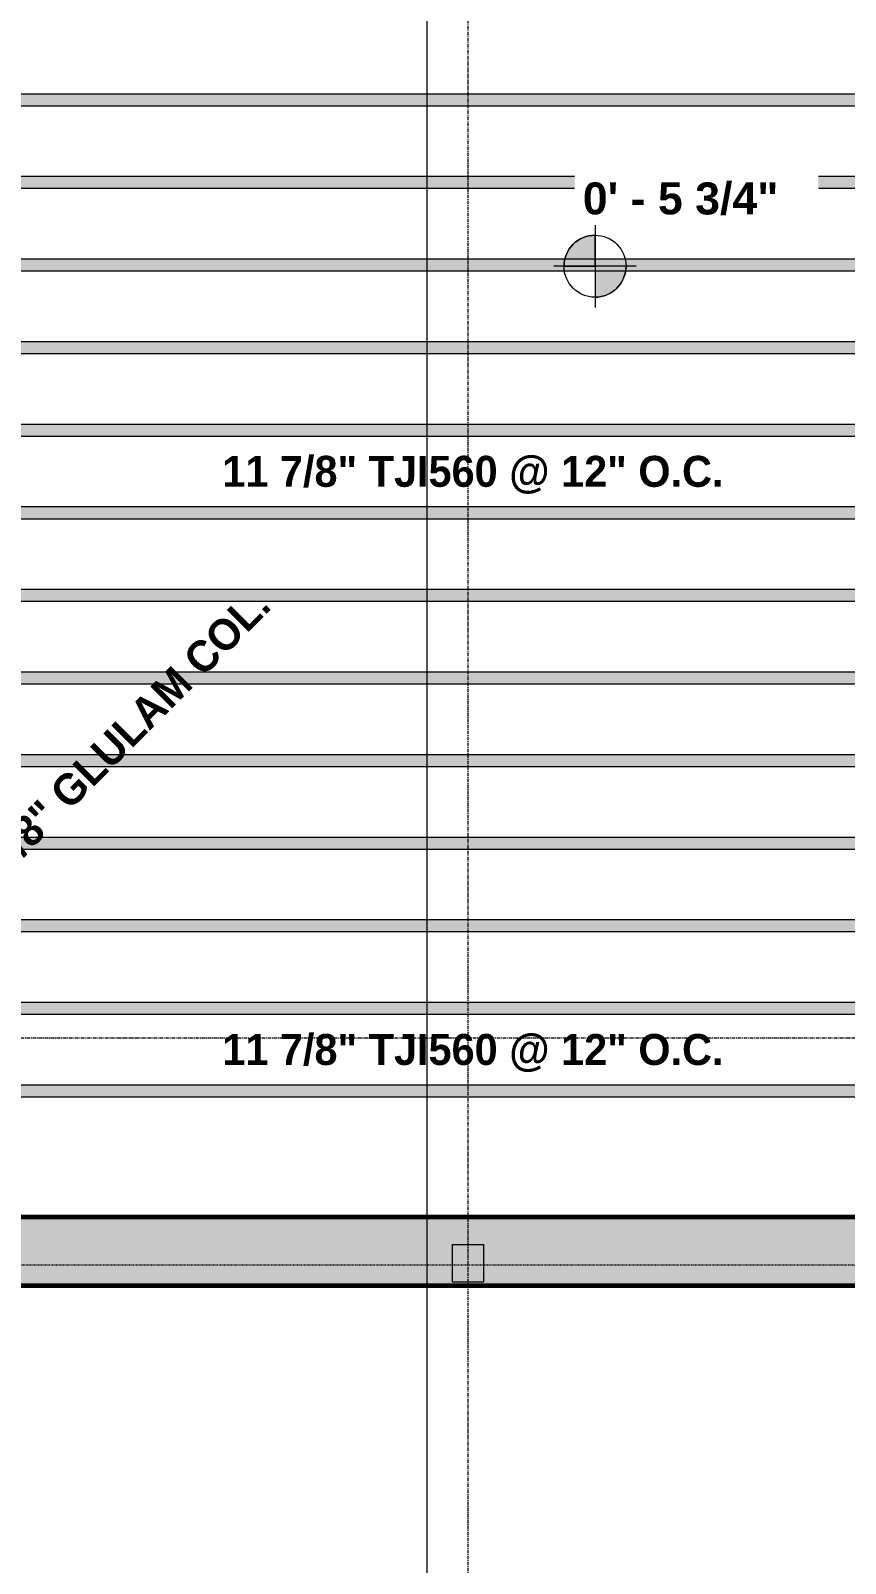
# Model space of a CAD drawing. Header units: inches. Extents: x -3252 to -1813, y 8136 to 9007.
# Drawn here: x -2591.1 to -2472.8, y 8358.2 to 8580.9 of the extents above; entities that cross this region are included whole.
import ezdxf

# ---------------------------------------------------------------- set-up
doc = ezdxf.new("R2010")
doc.units = ezdxf.units.IN
doc.header["$MEASUREMENT"] = 0
doc.linetypes.add('Dash 1_16_', pattern=[0.12499999999999999, 0.06249999999999999, -0.06249999999999999])
doc.linetypes.add('Grid Line 1_2_', pattern=[0.8749999999999999, 0.4999999999999999, -0.125, 0.125, -0.125])
for name, color, linetype, lineweight in [('A-DETL-1', 90, 'Dash 1_16_', 9), ('G-ANNO-DIMS', 111, 'Continuous', 9), ('G-ANNO-SYMB', 111, 'Continuous', 9), ('S-BEAM', 12, 'Continuous', 9), ('S-BEAM-1', 143, 'Continuous', 9), ('S-BEAM-IDEN', 2, 'Continuous', 9), ('S-COLS', 52, 'Continuous', 9), ('S-COLS-IDEN', 171, 'Continuous', 9), ('S-FNDN-3', 32, 'Continuous', 60), ('S-GRID-1', 1, 'Grid Line 1_2_', 9)]:
    doc.layers.add(name, color=color, linetype=linetype, lineweight=lineweight)
doc.layers.add('S-FNDN-1', color=32, linetype='Continuous', lineweight=18, transparency=0.4)
doc.styles.add('Arial_B', font='arialbd.ttf', dxfattribs={"height": 4.642857142857141})
doc.styles.add('Century Gothic_B', font='GOTHICB.TTF', dxfattribs={"height": 4.499999999999999})

# ---------------------------------------------------------------- blocks, each defined once
blk = doc.blocks.new('Plywood Web Joist - 11 7_8_ TJI560 _ 12_ O_C_-V9-FRAMING - 1ST FLOOR')
at = {"layer": 'S-BEAM-1'}
h = blk.add_hatch(color=256, dxfattribs=at)
h.paths.add_polyline_path([(-52.81250000010544, -0.8749999999904218), (135.1874999999602, -0.8749999999900807), (135.1874999999602, -0.819572372680568), (139.3124999999607, -0.819572372680568), (139.3124999999607, 0.8750000000103738), (-52.81250000010544, 0.8750000000100328)], flags=0)
h.paths.add_polyline_path([(-58.06250000010842, -0.8749999999904218), (-58.06250000010842, 0.8750000000100328), (-138.4374999999695, 0.8750000000099475), (-138.4374999999695, -0.874999999990507), (-68.52155714574307, -0.8749999999904218)], flags=0)
at = {"layer": 'S-BEAM'}
for p, q in [((-52.81250000010368, 0.8749999999999303), (139.3124999999645, 0.8749999999999303)), ((-52.81250000010382, -0.8750000000000687), (135.1874999999634, -0.8750000000000687))]:
    blk.add_line(p, q, dxfattribs=at)
blk = doc.blocks.new('Plywood Web Joist - 11 7_8_ TJI560 _ 12_ O_C_-V10-FRAMING - 1ST FLOOR')
at = {"layer": 'S-BEAM-1'}
h = blk.add_hatch(color=256, dxfattribs=at)
h.paths.add_polyline_path([(-68.52155714574376, -0.8749999999899102), (-58.0625000001091, -0.8749999999899102), (-58.0625000001091, 0.8750000000105443), (-138.4374999999673, 0.8750000000104591), (-138.4374999999673, -0.8749999999899954)], flags=0)
h.paths.add_polyline_path([(135.1874999999596, -0.8749999999895691), (135.1874999999596, 0.8750000000108854), (-52.81250000010612, 0.8750000000105443), (-52.81250000010612, -0.8749999999899102), (4.129531254379628, -0.8749999999897397)], flags=0)
at = {"layer": 'S-BEAM'}
for p, q in [((-52.81250000010497, 0.8749999999999303), (135.1874999999623, 0.8749999999999303)), ((-52.81250000010512, -0.8750000000000687), (135.1874999999623, -0.8750000000000687))]:
    blk.add_line(p, q, dxfattribs=at)
blk = doc.blocks.new('Plywood Web Joist - 11 7_8_ TJI560 _ 12_ O_C_-V11-FRAMING - 1ST FLOOR')
at = {"layer": 'S-BEAM-1'}
h = blk.add_hatch(color=256, dxfattribs=at)
h.paths.add_polyline_path([(-68.52155714574504, -0.8749999999904218), (-61.18750000004496, -0.8749999999904218), (-61.18750000004496, 0.875000000010118), (-138.4374999999685, 0.8750000000100328), (-138.4374999999685, -0.874999999990507)], flags=0)
h.paths.add_polyline_path([(135.1874999999584, -0.8749999999900807), (135.1874999999584, 0.8750000000104591), (-51.18750000003879, 0.875000000010118), (-51.18750000003879, -0.8749999999904218), (4.129531254378434, -0.8749999999902512)], flags=0)
at = {"layer": 'S-BEAM'}
for p, q in [((-51.18750000004129, 0.8749999999999303), (135.1874999999611, 0.8749999999999303)), ((-51.18750000004129, -0.8750000000000687), (135.1874999999611, -0.8750000000000687))]:
    blk.add_line(p, q, dxfattribs=at)
blk = doc.blocks.new('Plywood Web Joist - 11 7_8_ TJI560 _ 12_ O_C_-V12-FRAMING - 1ST FLOOR')
at = {"layer": 'S-BEAM-1'}
h = blk.add_hatch(color=256, dxfattribs=at)
h.paths.add_polyline_path([(4.12953125437707, -0.8749999999911892), (139.3124999999609, -0.8749999999910186), (139.3124999999609, 0.8750000000094359), (-51.18750000004007, 0.8750000000090948), (-51.18750000004007, -0.8749999999913597)], flags=0)
h.paths.add_polyline_path([(-138.4374999999683, -0.874999999991445), (-61.18750000004624, -0.8749999999913597), (-61.18750000004624, 0.8750000000090948), (-138.4374999999683, 0.8750000000090096)], flags=0)
at = {"layer": 'S-BEAM'}
for p, q in [((-51.18750000004034, 0.8749999999999303), (139.3124999999645, 0.8749999999999303)), ((-51.18750000004017, -0.8750000000000687), (139.3124999999645, -0.8750000000000687))]:
    blk.add_line(p, q, dxfattribs=at)
blk = doc.blocks.new('Plywood Web Joist - 11 7_8_ TJI560 _ 12_ O_C_-2000427-FRAMING - 1ST FLOOR')
at = {"layer": 'S-BEAM-1'}
h = blk.add_hatch(color=256, dxfattribs=at)
h.paths.add_polyline_path([(-138.4374999999692, -0.8749999999911892), (-61.18750000004717, -0.8749999999911039), (-61.18750000004717, 0.8750000000093506), (-138.4374999999692, 0.8750000000092654)], flags=0)
h.paths.add_polyline_path([(133.2500000000231, -0.8749999999907628), (133.2500000000231, 0.8750000000096917), (-51.18750000004101, 0.8750000000093506), (-51.18750000004101, -0.8749999999911039), (4.129531254376047, -0.8749999999909334)], flags=0)
at = {"layer": 'S-BEAM'}
for p, q in [((-51.18750000003903, 0.8749999999999303), (133.2500000000261, 0.8749999999999303)), ((-50.18750000017639, -0.8750000000000687), (133.2500000000261, -0.8750000000000687))]:
    blk.add_line(p, q, dxfattribs=at)
blk = doc.blocks.new('Plywood Web Joist - 11 7_8_ TJI560 _ 12_ O_C_-V13-FRAMING - 1ST FLOOR')
at = {"layer": 'S-BEAM-1'}
h = blk.add_hatch(color=256, dxfattribs=at)
h.paths.add_polyline_path([(4.129531254375876, -0.8749999999903365), (139.3124999999597, -0.874999999990166), (139.3124999999597, 0.8750000000102885), (-51.18750000004135, 0.8750000000099475), (-51.18750000004135, -0.874999999990507), (-32.1960129456859, -0.8749999999904218)], flags=0)
h.paths.add_polyline_path([(-138.4374999999696, -0.8749999999905923), (-61.18750000004751, -0.874999999990507), (-61.18750000004751, 0.8750000000099475), (-138.4374999999696, 0.8750000000098622)], flags=0)
at = {"layer": 'S-BEAM'}
for p, q in [((-51.18750000003856, 0.8749999999999303), (139.3124999999645, 0.8749999999999303)), ((-51.18750000003841, -0.8750000000000687), (139.3124999999645, -0.8750000000000687))]:
    blk.add_line(p, q, dxfattribs=at)
blk = doc.blocks.new('Spot Elevations - Spot Elevation - Target Filled-1560264-FRAMING - 1ST FLOOR')
at = {"layer": 'G-ANNO-DIMS'}
h = blk.add_hatch(color=256, dxfattribs=at)
edge = h.paths.add_edge_path(flags=0)
edge.add_line((1.249000902703301e-16, 0), (-0.09374999999999985, 0))
edge.add_arc((5.724587470723462e-16, -3.434752482434078e-16), 0.09375000000000037, 90.00000000000063, 180.0000000000002, ccw=False)
edge.add_line((1.249000902703301e-16, 0.09375000000000007), (1.249000902703301e-16, 0))
h = blk.add_hatch(color=256, dxfattribs=at)
edge = h.paths.add_edge_path(flags=0)
edge.add_line((1.249000902703301e-16, 0), (0.09375000000000029, 0))
edge.add_arc((2.289834988289385e-16, 6.245004513516504e-17), 0.09374999999999996, 269.99999999999955, 359.99999999999966, ccw=False)
edge.add_line((1.249000902703301e-16, -0.09375), (1.249000902703301e-16, 0))
for p, q in [((-2.706168622523819e-16, 0.1243846875261664), (-2.706168622523819e-16, -0.125)), ((1.249000902703301e-16, 0), (1.249000902703301e-16, 0.09375000000000007)), ((0.1250000000000001, 7.067913962433002e-16), (-0.1249999999999998, 7.067913962433002e-16)), ((-0.09374999999999985, 0), (1.249000902703301e-16, 0)), ((1.249000902703301e-16, 0), (1.249000902703301e-16, -0.09375)), ((0.09375000000000029, 0), (1.249000902703301e-16, 0))]:
    blk.add_line(p, q, dxfattribs=at)
blk.add_circle((1.249000902703301e-16, 0), 0.09375000000000007, dxfattribs=at)
for centre, radius, start, end in [((5.724587470723462e-16, -3.434752482434078e-16), 0.09375000000000037, 90.00000000000026, 179.9999999999999), ((2.289834988289385e-16, 6.245004513516504e-17), 0.09374999999999996, 269.9999999999992, 359.9999999999993)]:
    blk.add_arc(centre, radius, start, end, dxfattribs=at)

msp = doc.modelspace()

# ---------------------------------------------------------------- hatches: boundary and pattern name
at = {"layer": 'S-FNDN-1'}
h = msp.add_hatch(color=256, dxfattribs=at)
h.paths.add_polyline_path([(-2525.367933847771, 8398.569381505371), (-2422.336683847668, 8398.569381505373), (-2422.336683847668, 8408.569381505376), (-2630.336683847734, 8408.569381505375), (-2630.336683847734, 8398.569381505371), (-2529.867933847771, 8398.569381505371)], flags=0)
h.paths.add_polyline_path([(-2525.367933847771, 8399.069381505373), (-2529.867933847771, 8399.069381505373), (-2529.867933847771, 8404.569381505373), (-2525.367933847771, 8404.569381505373), (-2525.367933847771, 8403.772979990224)], flags=0)
msp.add_hatch(color=256, dxfattribs=at).paths.add_polyline_path([(-2529.867933847771, 8399.069381505373), (-2525.367933847771, 8399.069381505373), (-2525.367933847771, 8404.569381505373), (-2529.867933847771, 8404.569381505373), (-2529.867933847771, 8404.000252717498)], flags=0)

# ---------------------------------------------------------------- linework, layer by layer
at = {"layer": 'A-DETL-1'}
msp.add_line((-2422.336683847665, 8401.569381505364), (-2627.336683847732, 8401.569381505364), dxfattribs=at)
at = {"layer": 'G-ANNO-SYMB'}
msp.add_line((-2533.617933847768, 8968.131521719477), (-2533.617933847769, 8164.513981307668), dxfattribs=at)
at = {"layer": 'S-COLS'}
for p, q in [((-2529.867933847768, 8399.069381505362), (-2529.867933847768, 8404.569381505362)), ((-2529.867933847768, 8404.569381505362), (-2525.367933847768, 8404.569381505362)), ((-2525.367933847768, 8404.569381505362), (-2525.367933847768, 8399.069381505362)), ((-2525.367933847768, 8399.069381505362), (-2529.867933847768, 8399.069381505362))]:
    msp.add_line(p, q, dxfattribs=at)
at = {"layer": 'S-FNDN-3'}
for p, q in [((-2620.336683847731, 8408.569381505366), (-2335.586683847734, 8408.569381505364)), ((-2325.586683847734, 8398.569381505364), (-2630.336683847731, 8398.569381505364))]:
    msp.add_line(p, q, dxfattribs=at)
at = {"layer": 'S-GRID-1'}
for p, q in [((-2527.617933847768, 8237.204345112257), (-2527.617933847769, 8982.869650829503)), ((-3194.570245953717, 8434.56938133763), (-1935.479173867047, 8434.569381337627))]:
    msp.add_line(p, q, dxfattribs=at)

# ---------------------------------------------------------------- block references
at = {"layer": 'G-ANNO-DIMS', "xscale": 47.99999999999997, "yscale": 47.99999999999997, "zscale": 47.99999999999997}
msp.add_blockref('Spot Elevations - Spot Elevation - Target Filled-1560264-FRAMING - 1ST FLOOR', (-2509.179035818876, 8546.69029603245), dxfattribs=at)
at = {"layer": 'S-BEAM'}
for name, p in [('Plywood Web Joist - 11 7_8_ TJI560 _ 12_ O_C_-V9-FRAMING - 1ST FLOOR', (-2569.149183847697, 8570.881881337627)), ('Plywood Web Joist - 11 7_8_ TJI560 _ 12_ O_C_-V10-FRAMING - 1ST FLOOR', (-2569.149183847696, 8558.881881337627)), ('Plywood Web Joist - 11 7_8_ TJI560 _ 12_ O_C_-V10-FRAMING - 1ST FLOOR', (-2569.149183847696, 8546.881881337627)), ('Plywood Web Joist - 11 7_8_ TJI560 _ 12_ O_C_-V10-FRAMING - 1ST FLOOR', (-2569.149183847696, 8534.881881337627)), ('Plywood Web Joist - 11 7_8_ TJI560 _ 12_ O_C_-V10-FRAMING - 1ST FLOOR', (-2569.149183847695, 8522.881881337627)), ('Plywood Web Joist - 11 7_8_ TJI560 _ 12_ O_C_-V11-FRAMING - 1ST FLOOR', (-2569.149183847695, 8510.881881337627)), ('Plywood Web Joist - 11 7_8_ TJI560 _ 12_ O_C_-V11-FRAMING - 1ST FLOOR', (-2569.149183847695, 8498.881881337627)), ('Plywood Web Joist - 11 7_8_ TJI560 _ 12_ O_C_-V11-FRAMING - 1ST FLOOR', (-2569.149183847695, 8486.881881337627)), ('Plywood Web Joist - 11 7_8_ TJI560 _ 12_ O_C_-V12-FRAMING - 1ST FLOOR', (-2569.149183847694, 8474.881881337627)), ('Plywood Web Joist - 11 7_8_ TJI560 _ 12_ O_C_-V12-FRAMING - 1ST FLOOR', (-2569.149183847694, 8462.881881337627)), ('Plywood Web Joist - 11 7_8_ TJI560 _ 12_ O_C_-V12-FRAMING - 1ST FLOOR', (-2569.149183847693, 8450.881881337627)), ('Plywood Web Joist - 11 7_8_ TJI560 _ 12_ O_C_-2000427-FRAMING - 1ST FLOOR', (-2569.149183847693, 8438.881881337627)), ('Plywood Web Joist - 11 7_8_ TJI560 _ 12_ O_C_-V13-FRAMING - 1ST FLOOR', (-2569.149183847693, 8426.881881337627))]:
    msp.add_blockref(name, p, dxfattribs=at)

# ---------------------------------------------------------------- texts
at = {"layer": 'S-BEAM-IDEN', "char_height": 4.499999999999996, "width": 90.59699999999992, "attachment_point": 1, "style": 'Century Gothic_B'}
for insert in [(-2563.307213882182, 8519.138708712042), (-2563.307213882182, 8435.138708712042)]:
    msp.add_mtext('11 7/8" TJI560 @ 12" O.C.', dxfattribs=dict(at, insert=insert))
at = {"layer": 'S-COLS-IDEN', "insert": (-2617.575249150803, 8441.820394449129), "char_height": 4.499999999999996, "width": 104.8379999999999, "attachment_point": 1, "rotation": 45, "style": 'Century Gothic_B'}
msp.add_mtext('5 1/8" x 6 7/8" GLULAM COL.', dxfattribs=at)

# ---------------------------------------------------------------- next in the draw order: texts
at = {"layer": 'G-ANNO-DIMS', "insert": (-2510.952350022608, 8558.863542275247), "char_height": 4.642857142857141, "width": 33.05595408895265, "attachment_point": 1, "line_spacing_factor": 0.9417779076525878, "style": 'Arial_B', "bg_fill": 3, "box_fill_scale": 1.25, "bg_fill_color": 256, "bg_fill_true_color": 13158600, "bg_fill_transparency": 0}
msp.add_mtext('0\' - 5 3/4"', dxfattribs=at)

doc.saveas('drawing.dxf')
